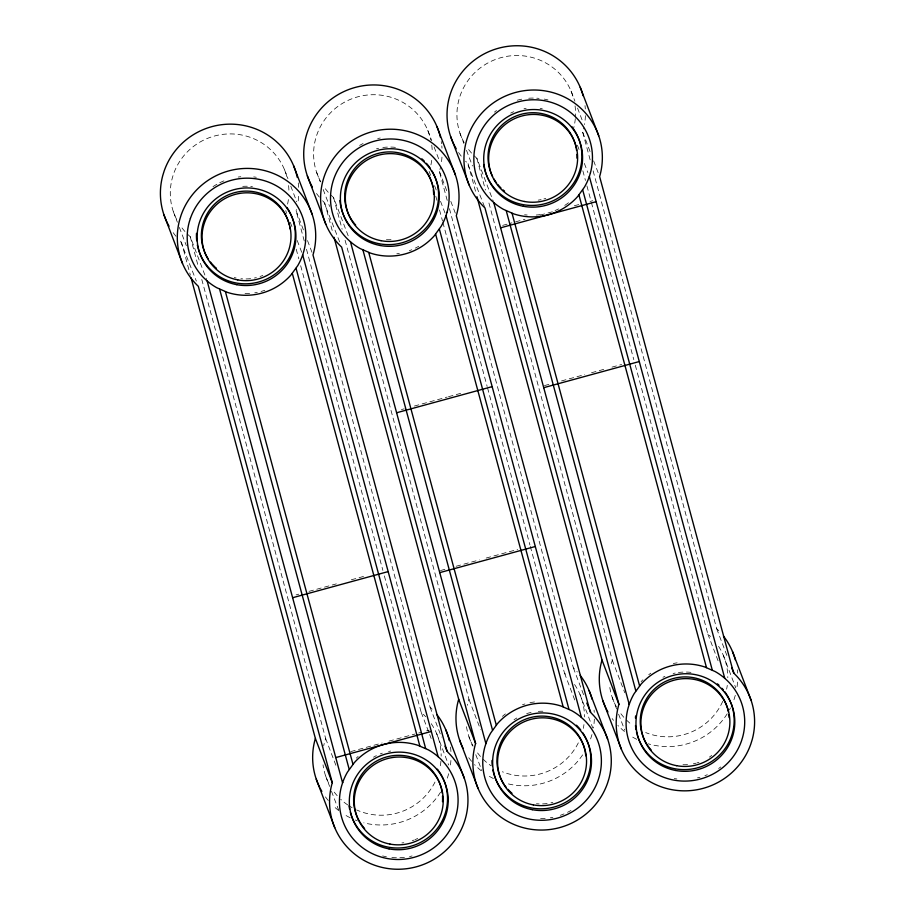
<?xml version="1.0" encoding="UTF-8"?>
<svg xmlns="http://www.w3.org/2000/svg" width="915" height="915" viewBox="0 0 915 915"><rect width="100%" height="100%" fill="white"/><g stroke="black" fill="none" stroke-linecap="round" stroke-linejoin="round"><path stroke-width="0.69" stroke-dasharray="4.58 3.43" d="M304.26 240.988L296.071 210.644L296.414 209.535M447.206 200.408L439.383 171.448L439.726 170.339A69.357 68.168 -20.9 0 0 440.538 167.068M201.78 279.452L325.671 738.554L324.596 742.031A59.441 58.423 -20.9 0 0 323.704 745.771M590.152 159.839L582.706 132.252L583.049 131.142A69.357 68.168 -20.9 0 0 583.85 127.871M345.092 240.245L468.983 699.357L467.92 702.834A59.441 58.423 -20.9 0 0 467.291 705.328M611.231 663.638L612.307 660.161L488.038 199.676M591.982 734.539L590.655 738.828A69.357 68.168 -20.9 0 1 589.889 740.944M735.294 695.343L733.979 699.632A69.357 68.168 -20.9 0 1 733.201 701.736M502.678 225.376L508.134 223.878M509.495 223.5L511.885 222.848M515.614 221.83L524.981 219.268M540.216 215.105L553.861 211.376M574.334 205.772L579.824 204.274M590.026 201.483L592.76 200.728M401.422 409.577L404.156 408.833M414.392 406.031L447.149 397.064M448.51 396.698L462.155 392.958M544.448 385.604L551.276 383.74M561.513 380.937L584.719 374.59M591.536 372.725L605.192 368.985M612.009 367.121L621.571 364.513M296.071 594.899L298.805 594.155M309.041 591.353L336.331 583.884M351.349 579.778L364.994 576.05M440.458 570.548L445.925 569.061M456.162 566.259L479.369 559.911M486.185 558.047L517.581 549.457M350.777 751.592L382.207 742.991M389.024 741.127L414.987 734.024M418.715 733.007L421.106 732.355M426.562 730.856L429.295 730.113M474.21 155.859L476.875 158.306L493.288 201.277M484.458 206.573L467.199 162.824A69.357 68.168 -20.9 0 1 465.621 161.234M330.887 195.055L333.563 197.514L348.478 236.573M339.648 241.869L323.876 202.021A69.357 68.168 -20.9 0 1 322.309 200.431M593.126 170.865L716.685 628.731L717.532 629.509A69.357 68.168 -20.9 0 1 720.62 632.745M635.296 365.176L707.855 634.026L710.52 636.485M187.575 234.251L190.251 236.711L206.653 279.67M180.564 241.228L196.336 281.065M449.437 208.689L573.362 667.927L574.22 668.705A69.357 68.168 -20.9 0 1 577.308 671.942M626.455 720.059L629.28 722.656A59.441 58.423 -20.9 0 0 632.276 725.057M530.3 546.381L564.532 673.223L567.209 675.682M306.491 249.257L430.05 707.123L430.896 707.913A69.357 68.168 -20.9 0 1 433.985 711.138M483.143 759.256L485.968 761.852A59.441 58.423 -20.9 0 0 491.046 765.741M384.38 575.935L421.22 712.419L423.885 714.878A59.441 58.423 -20.9 0 1 425.681 716.708M571.086 91.157L574.929 101.245M577.548 108.084L583.027 122.404M582.706 132.252L590.164 151.776M593.641 160.891L599.108 175.211M577.399 145.199L579.881 151.707M584.353 163.43L587.842 172.535M716.685 628.731L727.619 657.37M723.342 655.357L735.774 687.908M707.855 634.026L718.286 661.362M460.028 133.407L463.882 143.483M466.49 150.334L472.46 165.958M427.774 130.353L431.754 140.773M434.099 146.949L439.703 161.6M439.383 171.448L447.344 192.276M450.821 201.392L456.288 215.711M429.112 171.38L430.599 175.28M434.579 185.699L437.061 192.207M440.538 201.323L445.022 213.035M612.307 660.161L624.739 692.712M612.284 697.607L616.63 708.988M618.609 714.192L624.716 730.147M573.362 667.927L584.296 696.567M580.019 694.554L592.817 728.077M564.532 673.223L575.466 701.862M316.716 172.603L320.193 181.719M323.178 189.531L329.64 206.458M284.451 169.561L287.939 178.665M290.787 186.145L296.757 201.769M296.071 210.644L304.02 231.484M307.509 240.588L312.976 254.919M290.261 222.288L292.754 228.807M297.226 240.519L302.693 254.839M468.983 699.357L480.421 729.301M468.96 736.804L472.449 745.919M475.789 754.692L481.759 770.316M430.05 707.123L441.476 737.067M436.707 733.75L448.636 764.997M421.22 712.419L429.169 733.258M429.673 734.551L431.159 738.462M173.393 211.8L177.373 222.219M179.363 227.423L186.328 245.655M325.671 738.554L336.114 765.901M325.649 776L329.629 786.42M331.482 791.292L338.573 809.855M582.844 170.785L585.451 180.438M586.938 185.951L591.033 201.117M591.399 202.489L633.809 359.664M476.875 158.306L485.442 190.023M468.045 163.613L476.235 193.946M435.803 196.199L436.924 200.328M439.52 209.981L442.505 221.007M442.871 222.391L487.146 386.45M487.523 387.834L529.934 545.008M333.563 197.514L342.119 229.219M324.734 202.81L332.545 231.769M285.789 210.576L286.532 213.332M296.208 249.177L298.816 258.831M300.669 265.727L382.893 570.411M190.251 236.711L198.429 267.043M181.422 242.006L190.343 275.106M320.856 181.913A59.441 58.423 -20.9 0 1 352.149 98.66A59.441 58.423 -20.9 0 1 430.862 140.064M431.743 145.085A59.441 58.423 -20.9 0 1 432.235 152.725M431.708 160.377A59.441 58.423 -20.9 0 1 430.187 167.903M328.245 192.287A59.441 58.423 -20.9 0 1 323.533 186.248M574.563 684.489A59.441 58.423 -20.9 0 1 584.491 716.925M583.964 724.577A59.441 58.423 -20.9 0 1 583.324 728.363M578.314 742.877A59.441 58.423 -20.9 0 1 502.358 771.768M480.489 756.488A59.441 58.423 -20.9 0 1 475.789 750.449M473.112 746.102A59.441 58.423 -20.9 0 1 466.353 725.652M441.224 141.516A69.357 68.168 -20.9 0 1 441.556 143.724M441.808 145.942A69.357 68.168 -20.9 0 1 441.991 148.173M441.968 157.106A69.357 68.168 -20.9 0 1 441.179 163.774M319.335 197.102A69.357 68.168 -20.9 0 1 315.927 192.665M594.064 710.143A69.357 68.168 -20.9 0 1 594.235 712.362M594.338 719.064A69.357 68.168 -20.9 0 1 593.435 727.974M582.626 754.898A69.357 68.168 -20.9 0 1 507.116 783.617M493.414 778.528A69.357 68.168 -20.9 0 1 486.597 774.628M481.153 770.682A69.357 68.168 -20.9 0 1 479.426 769.252L476.132 766.221A69.357 68.168 -20.9 0 1 474.553 764.631M471.58 761.303A69.357 68.168 -20.9 0 1 467.542 755.95M570.971 810.473A59.441 58.423 -20.9 0 1 567.54 812.303M564.006 813.915A59.441 58.423 -20.9 0 1 560.369 815.299M552.866 817.358A59.441 58.423 -20.9 0 1 550.315 817.816M545.18 818.422A59.441 58.423 -20.9 0 1 537.414 818.49M502.415 716.365A59.441 58.423 -20.9 0 1 505.423 713.906M522.488 704.756A59.441 58.423 -20.9 0 1 524.958 703.967M529.979 702.709A59.441 58.423 -20.9 0 1 536.384 701.748M418.715 246.272A59.441 58.423 -20.9 0 1 415.296 248.102M411.75 249.726A59.441 58.423 -20.9 0 1 409.337 250.664M399.352 253.398A59.441 58.423 -20.9 0 1 396.79 253.81M359.629 145.394A59.441 58.423 -20.9 0 1 363.061 143.552M377.735 138.508A59.441 58.423 -20.9 0 1 380.285 138.039M552.843 802.341A44.583 43.817 -20.9 0 1 550.956 802.821M547.136 803.519A44.583 43.817 -20.9 0 1 536.487 803.725M514.058 719.705A49.536 48.689 -20.9 0 1 516.803 718M526.663 713.631A49.536 48.689 -20.9 0 1 531.889 712.259M538.306 711.367A49.536 48.689 -20.9 0 1 544.768 711.31M391.014 239.684A44.583 43.817 -20.9 0 1 386.164 239.684M376.488 148.813A49.536 48.689 -20.9 0 1 378.581 148.287M382.836 147.509A49.536 48.689 -20.9 0 1 395.738 147.395M464.179 142.706A59.441 58.423 -20.9 0 1 494.26 59.932A59.441 58.423 -20.9 0 1 573.568 98.385M575.066 105.888A59.441 58.423 -20.9 0 1 575.421 117.36M575.318 118.63A59.441 58.423 -20.9 0 1 573.499 128.706M471.557 153.091A59.441 58.423 -20.9 0 1 466.844 147.052M718.584 646.345A59.441 58.423 -20.9 0 1 727.802 677.729M727.276 685.369A59.441 58.423 -20.9 0 1 726.636 689.155M722.724 701.359A59.441 58.423 -20.9 0 1 645.67 732.572M623.813 717.28A59.441 58.423 -20.9 0 1 619.1 711.252M616.424 706.906A59.441 58.423 -20.9 0 1 609.664 686.444M585.005 105.637A69.357 68.168 -20.9 0 1 585.303 108.965M585.406 115.667A69.357 68.168 -20.9 0 1 584.491 124.577M461.24 156.168A69.357 68.168 -20.9 0 1 458.609 152.553M737.261 669.826A69.357 68.168 -20.9 0 1 737.559 673.165M737.536 682.11A69.357 68.168 -20.9 0 1 736.552 689.876M730.49 707.913A69.357 68.168 -20.9 0 1 729.449 709.914M727.185 713.814A69.357 68.168 -20.9 0 1 648.255 743.826M636.737 739.331A69.357 68.168 -20.9 0 1 629.92 735.431M624.465 731.485A69.357 68.168 -20.9 0 1 622.749 730.056L619.444 727.025A69.357 68.168 -20.9 0 1 617.877 725.435M613.496 720.357A69.357 68.168 -20.9 0 1 612.146 718.572M720.745 766.953A59.441 58.423 -20.9 0 1 718.652 768.486M707.318 774.719A59.441 58.423 -20.9 0 1 704.905 775.668M699.964 777.247A59.441 58.423 -20.9 0 1 697.459 777.876M676.871 778.951A59.441 58.423 -20.9 0 1 674.309 778.596M641.106 681.675A59.441 58.423 -20.9 0 1 642.89 679.811M648.735 674.71A59.441 58.423 -20.9 0 1 650.828 673.177M673.303 663.512A59.441 58.423 -20.9 0 1 677.134 662.849M568.501 202.753A59.441 58.423 -20.9 0 1 562.039 207.076M558.607 208.906A59.441 58.423 -20.9 0 1 555.073 210.519M540.102 214.613A59.441 58.423 -20.9 0 1 536.247 215.025M527.189 215.014A59.441 58.423 -20.9 0 1 524.627 214.762M494.466 112.122A59.441 58.423 -20.9 0 1 496.49 110.509M517.272 100.215A59.441 58.423 -20.9 0 1 524.878 98.648M528.744 98.237A59.441 58.423 -20.9 0 1 539.084 98.362M544.196 99.095A59.441 58.423 -20.9 0 1 547.971 99.929M711.744 755.424A44.583 43.817 -20.9 0 1 709.377 757.117M698.946 762.287A44.583 43.817 -20.9 0 1 697.093 762.881M696.166 763.144A44.583 43.817 -20.9 0 1 693.33 763.819M687.554 764.631A44.583 43.817 -20.9 0 1 682.704 764.723M662.975 677.272A49.536 48.689 -20.9 0 1 664.942 676.345M673.097 673.543A49.536 48.689 -20.9 0 1 675.213 673.063M678.404 672.514A49.536 48.689 -20.9 0 1 691.305 672.399M545.775 198.395A44.583 43.817 -20.9 0 1 543.91 198.944M541.074 199.63A44.583 43.817 -20.9 0 1 538.203 200.122M510.73 113.071A49.536 48.689 -20.9 0 1 513.681 111.722M524.021 108.656A49.536 48.689 -20.9 0 1 526.148 108.313M540.125 108.336A49.536 48.689 -20.9 0 1 542.24 108.691M431.251 723.685A59.441 58.423 -20.9 0 1 441.167 756.122M440.938 761.223A59.441 58.423 -20.9 0 1 440.001 767.559M434.991 782.073A59.441 58.423 -20.9 0 1 356.667 809.958M352.081 807.648A59.441 58.423 -20.9 0 1 348.798 805.658M347.723 804.937A59.441 58.423 -20.9 0 1 340.746 799.333M337.178 795.684A59.441 58.423 -20.9 0 1 333.197 790.697M328.599 783.046A59.441 58.423 -20.9 0 1 323.029 764.849M286.933 176.789A59.441 58.423 -20.9 0 0 271.641 150.678L268.816 148.081A59.441 58.423 -20.9 0 0 173.484 174.159L172.352 177.83A59.441 58.423 -20.9 0 0 177.544 221.11M288.58 185.551A59.441 58.423 -20.9 0 1 288.923 191.921M288.397 199.573A59.441 58.423 -20.9 0 1 287.184 205.852M184.922 231.484A59.441 58.423 -20.9 0 1 180.941 226.497M298.244 182.92A69.357 68.168 -20.9 0 1 298.667 187.369M298.656 196.302A69.357 68.168 -20.9 0 1 297.867 202.97M176.012 236.299A69.357 68.168 -20.9 0 1 171.974 230.946M450.489 747.12A69.357 68.168 -20.9 0 1 450.923 751.57M450.901 760.502A69.357 68.168 -20.9 0 1 450.454 764.951M448.659 773.735A69.357 68.168 -20.9 0 1 446.165 781.181M440.55 792.207A69.357 68.168 -20.9 0 1 363.793 822.825M357.33 820.824A69.357 68.168 -20.9 0 1 355.237 820.023M350.102 817.724A69.357 68.168 -20.9 0 1 343.285 813.824M338.71 810.576A69.357 68.168 -20.9 0 1 332.808 805.417M328.268 800.499A69.357 68.168 -20.9 0 1 324.859 796.061M264.801 290.307A59.441 58.423 -20.9 0 1 261.084 291.45M257.298 292.354A59.441 58.423 -20.9 0 1 254.747 292.823M249.612 293.429A59.441 58.423 -20.9 0 1 241.846 293.498M213.012 186.649A59.441 58.423 -20.9 0 1 218.582 183.343M219.737 182.748A59.441 58.423 -20.9 0 1 225.696 180.186M238.243 177.041A59.441 58.423 -20.9 0 1 240.817 176.744M253.73 176.904A59.441 58.423 -20.9 0 1 256.292 177.27M412.082 855.971A59.441 58.423 -20.9 0 1 409.554 856.554M404.441 857.378A59.441 58.423 -20.9 0 1 391.517 857.492M386.404 856.76A59.441 58.423 -20.9 0 1 382.63 855.925M356.255 758.203A59.441 58.423 -20.9 0 1 358.131 756.419M262.788 275.449A44.583 43.817 -20.9 0 1 260.066 276.479M256.337 277.588A44.583 43.817 -20.9 0 1 254.439 278.023M250.607 278.64A44.583 43.817 -20.9 0 1 240.919 278.732M236.139 277.988A44.583 43.817 -20.9 0 1 234.251 277.554M242.738 186.363A49.536 48.689 -20.9 0 1 252.414 186.591M417.697 838.437A44.583 43.817 -20.9 0 1 415.044 839.65M414.14 840.016A44.583 43.817 -20.9 0 1 412.31 840.679M403.824 842.715A44.583 43.817 -20.9 0 1 401.891 842.944M373.492 757.197A49.536 48.689 -20.9 0 1 376.351 755.664M380.297 753.914A49.536 48.689 -20.9 0 1 382.321 753.171M388.578 751.455A49.536 48.689 -20.9 0 1 390.694 751.066"/><path stroke-width="1.37" d="M191.098 277.863L315.389 738.485L315.046 739.595A69.357 68.168 -20.9 0 0 319.724 787.449M446.955 751.387L312.976 254.919L313.319 253.798A69.357 68.168 -20.9 0 0 295.556 187.975L292.251 184.944A69.357 68.168 -20.9 0 0 181.021 215.368L179.706 219.657A69.357 68.168 -20.9 0 0 197.468 285.491L198.315 286.269L332.294 782.748L331.951 783.858A69.357 68.168 -20.9 0 0 416.519 866.757A69.357 68.168 -20.9 0 0 447.801 752.176L444.965 746.183M334.032 237.282L458.712 699.289L458.369 700.398A69.357 68.168 -20.9 0 0 463.036 748.253M590.267 712.19L456.288 215.711L456.631 214.602A69.357 68.168 -20.9 0 0 372.062 131.703A69.357 68.168 -20.9 0 0 340.78 246.295L341.638 247.073L475.617 743.552L475.274 744.661A69.357 68.168 -20.9 0 0 493.036 810.484L496.33 813.515A69.357 68.168 -20.9 0 0 607.56 783.091L608.887 778.802A69.357 68.168 -20.9 0 0 591.124 712.979L586.789 703.075M476.978 196.714L602.024 660.081L601.681 661.202A69.357 68.168 -20.9 0 0 607.926 712.007M733.578 672.994L599.611 176.515L599.954 175.406A69.357 68.168 -20.9 0 0 515.385 92.507A69.357 68.168 -20.9 0 0 484.104 207.087L484.95 207.877L618.929 704.356L618.586 705.465A69.357 68.168 -20.9 0 0 636.348 771.288L639.654 774.319A69.357 68.168 -20.9 0 0 750.872 743.895L752.199 739.606A69.357 68.168 -20.9 0 0 734.436 673.772L731.6 667.79M500.597 227.824L596.145 201.689M396.607 412.768L492.156 386.633M543.739 387.674L639.276 361.551M292.628 597.724L388.166 571.589M439.749 572.63L535.298 546.495M335.759 757.574L431.308 731.44M580.236 87.337L598.73 135.775M732.492 651.537L750.975 699.975M450.66 136.632L469.143 185.07M436.924 126.533L455.407 174.971M602.024 660.081L618.929 704.356M602.905 700.833L621.399 749.259M589.168 690.733L607.663 739.171M307.337 175.829L325.832 224.267M293.601 165.741L312.095 214.167M458.712 699.289L475.617 743.552M459.593 740.029L478.076 788.467M445.857 729.93L464.34 778.368M164.025 215.025L182.508 263.463M315.389 738.485L332.294 782.748M316.27 779.225L334.764 827.663M589.329 176.446L724.749 678.289M582.706 189.92L712.27 670.055M578.943 194.975L706.483 667.595M512.057 213.275L639.596 685.895M506.269 210.816L635.833 690.951M493.78 202.581L629.211 704.424M446.017 215.643L581.437 717.486M439.383 229.116L568.947 709.251M435.62 234.171L563.16 706.792M368.745 252.471L496.285 725.092M362.946 250.012L492.522 730.159M350.468 241.777L485.888 743.62M302.693 254.839L438.125 756.694M296.071 268.312L425.635 748.447M292.308 273.379L419.848 746M225.422 291.668L352.961 764.288M219.634 289.22L349.198 769.355M207.145 280.974L342.576 782.817M580.167 675.373A69.357 68.168 -20.9 0 1 592.062 699.174M312.358 187.015A69.357 68.168 -20.9 0 1 346.579 90.391A69.357 68.168 -20.9 0 1 439.509 133.899M439.806 134.974A69.357 68.168 -20.9 0 1 440.355 137.136M504.382 784.761A44.583 43.817 -20.9 0 1 526.765 718.732A44.583 43.817 -20.9 0 1 585.749 755.801M512.023 793.316A44.583 43.817 -20.9 0 1 510.593 792.035M509.907 791.372A44.583 43.817 -20.9 0 1 507.916 789.29M506.075 787.083A44.583 43.817 -20.9 0 1 504.931 785.55M582.581 732.549A49.536 48.689 -20.9 0 1 560.243 804.937A49.536 48.689 -20.9 0 1 492.922 769.995M492.281 765.786A49.536 48.689 -20.9 0 1 491.996 760.479M576.45 725.206A49.536 48.689 -20.9 0 1 580.705 729.964M355.661 225.09A44.583 43.817 -20.9 0 1 368.288 157.289A44.583 43.817 -20.9 0 1 432.166 184.075M432.406 185.002A44.583 43.817 -20.9 0 1 432.829 186.866M433.298 189.691A44.583 43.817 -20.9 0 1 433.653 194.472M433.55 173.839A49.536 48.689 -20.9 0 1 405.471 241.709A49.536 48.689 -20.9 0 1 340.895 206.836M340.677 205.795A49.536 48.689 -20.9 0 1 339.923 200.534M421.849 158.844A49.536 48.689 -20.9 0 1 424.205 161.006M426.413 163.316A49.536 48.689 -20.9 0 1 430.336 168.349M432.04 171.036A49.536 48.689 -20.9 0 1 433.07 172.901M723.49 636.177A69.357 68.168 -20.9 0 1 735.374 659.978M454.103 144.856A69.357 68.168 -20.9 0 1 492.007 50.348A69.357 68.168 -20.9 0 1 583.13 95.778M456.23 148.779A69.357 68.168 -20.9 0 1 454.606 145.851M647.168 744.776A44.583 43.817 -20.9 0 1 668.259 680.234A44.583 43.817 -20.9 0 1 728.397 711.87M728.866 714.695A44.583 43.817 -20.9 0 1 729.141 717.554M651.228 750.094A44.583 43.817 -20.9 0 1 647.706 745.565M730.856 702.72A49.536 48.689 -20.9 0 1 700.524 766.896A49.536 48.689 -20.9 0 1 637.263 734.917M636.977 733.899A49.536 48.689 -20.9 0 1 636.463 731.828M636.051 729.747A49.536 48.689 -20.9 0 1 635.49 725.538M635.433 718.092A49.536 48.689 -20.9 0 1 635.616 715.965M717.417 683.848A49.536 48.689 -20.9 0 1 719.007 685.266M721.981 688.32A49.536 48.689 -20.9 0 1 723.365 689.933M724.669 691.614A49.536 48.689 -20.9 0 1 725.904 693.341M726.487 694.233A49.536 48.689 -20.9 0 1 728.637 697.893M729.118 698.843A49.536 48.689 -20.9 0 1 730.456 701.736M492.556 176.423A44.583 43.817 -20.9 0 1 519.674 114.73A44.583 43.817 -20.9 0 1 576.61 150.495M576.942 154.315A44.583 43.817 -20.9 0 1 576.93 158.146M504.577 191.132A44.583 43.817 -20.9 0 1 503.09 189.92M500.963 187.975A44.583 43.817 -20.9 0 1 497.737 184.441M496.559 182.931A44.583 43.817 -20.9 0 1 493.917 178.94M571.772 126.567A49.536 48.689 -20.9 0 1 551.802 201.334A49.536 48.689 -20.9 0 1 483.623 164.506M436.855 714.569A69.357 68.168 -20.9 0 1 449.288 740.532M321.851 791.372A69.357 68.168 -20.9 0 1 320.227 788.444M297.284 177.43A69.357 68.168 -20.9 0 0 278.652 143.712L275.346 140.681A69.357 68.168 -20.9 0 0 164.128 171.105L162.801 175.394A69.357 68.168 -20.9 0 0 169.035 226.211M208.288 258.968A44.583 43.817 -20.9 0 1 228.922 194.609A44.583 43.817 -20.9 0 1 289.312 225.124M289.689 227A44.583 43.817 -20.9 0 1 289.975 228.899M216.455 268.312A44.583 43.817 -20.9 0 1 215.025 267.031M214.339 266.368A44.583 43.817 -20.9 0 1 212.349 264.286M211.72 263.566A44.583 43.817 -20.9 0 1 210.507 262.09M287.013 207.545A49.536 48.689 -20.9 0 1 266.162 279.292A49.536 48.689 -20.9 0 1 198.086 248.091M197.823 247.061A49.536 48.689 -20.9 0 1 197.354 244.991M196.714 240.794A49.536 48.689 -20.9 0 1 196.485 233.348M359.057 820.709A44.583 43.817 -20.9 0 1 384.369 757.62A44.583 43.817 -20.9 0 1 442.231 793.088M442.505 795.947A44.583 43.817 -20.9 0 1 442.494 801.689M364.593 828.487A44.583 43.817 -20.9 0 1 363.358 827.034M362.752 826.291A44.583 43.817 -20.9 0 1 359.538 821.533M439.269 771.745A49.536 48.689 -20.9 0 1 418.407 843.493A49.536 48.689 -20.9 0 1 350.342 812.291M349.61 809.192A49.536 48.689 -20.9 0 1 349.095 806.046M437.393 769.16A49.536 48.689 -20.9 0 1 438.662 770.865M190.389 218.422L189.245 222.105A59.441 58.423 -20.9 0 0 204.48 278.515L207.305 281.111A59.441 58.423 -20.9 0 0 216.741 287.71L227.32 292.354A59.441 58.423 -20.9 0 0 291.016 274.935L297.81 265.544A59.441 58.423 -20.9 0 0 302.636 255.045L303.769 251.362A59.441 58.423 -20.9 0 0 288.545 194.941L285.72 192.344A59.441 58.423 -20.9 0 0 190.389 218.422M447.08 212.166L445.948 215.837A59.441 58.423 -20.9 0 1 441.133 226.337L434.339 235.738A59.441 58.423 -20.9 0 1 370.632 253.158L360.053 248.514A59.441 58.423 -20.9 0 1 350.617 241.915L347.791 239.318A59.441 58.423 -20.9 0 1 374.601 141.116A59.441 58.423 -20.9 0 1 447.08 212.166M342.633 782.622L341.501 786.294A59.441 58.423 -20.9 0 0 413.98 857.355A59.441 58.423 -20.9 0 0 440.79 759.141L437.965 756.545A59.441 58.423 -20.9 0 0 428.529 749.945L417.949 745.313A59.441 58.423 -20.9 0 0 354.254 762.733L347.46 772.123A59.441 58.423 -20.9 0 0 342.633 782.622M590.404 172.969L589.271 176.641A59.441 58.423 -20.9 0 1 584.445 187.14L577.651 196.531A59.441 58.423 -20.9 0 1 513.956 213.961L503.376 209.318A59.441 58.423 -20.9 0 1 493.94 202.718L491.115 200.122A59.441 58.423 -20.9 0 1 517.913 101.92A59.441 58.423 -20.9 0 1 590.404 172.969M485.957 743.426L484.813 747.098A59.441 58.423 -20.9 0 0 500.048 803.519L502.873 806.115A59.441 58.423 -20.9 0 0 598.204 780.038L599.336 776.366A59.441 58.423 -20.9 0 0 584.113 719.945L581.288 717.349A59.441 58.423 -20.9 0 0 571.852 710.749L561.272 706.106A59.441 58.423 -20.9 0 0 497.566 723.536L490.772 732.926A59.441 58.423 -20.9 0 0 485.957 743.426M629.268 704.23L628.136 707.901A59.441 58.423 -20.9 0 0 643.359 764.322L646.184 766.919A59.441 58.423 -20.9 0 0 741.516 740.841L742.648 737.17A59.441 58.423 -20.9 0 0 727.425 680.749L724.6 678.152A59.441 58.423 -20.9 0 0 715.164 671.553L704.584 666.909A59.441 58.423 -20.9 0 0 640.889 684.329L634.095 693.73A59.441 58.423 -20.9 0 0 629.268 704.23M532.324 809.683A49.536 48.689 -20.9 0 0 588.917 745.622A49.536 48.689 -20.9 0 0 504.988 729.895A49.536 48.689 -20.9 0 0 532.324 809.683M533.296 804.88A44.583 43.817 -20.9 0 0 584.228 747.235A44.583 43.817 -20.9 0 0 508.694 733.087A44.583 43.817 -20.9 0 0 533.296 804.88M380.08 245.483A49.536 48.689 -20.9 0 0 436.672 181.422A49.536 48.689 -20.9 0 0 352.733 165.695A49.536 48.689 -20.9 0 0 380.08 245.483M381.052 240.691A44.583 43.817 -20.9 0 0 431.983 183.034A44.583 43.817 -20.9 0 0 356.45 168.886A44.583 43.817 -20.9 0 0 381.052 240.691M675.647 770.476A49.536 48.689 -20.9 0 0 732.229 706.426A49.536 48.689 -20.9 0 0 648.3 690.699A49.536 48.689 -20.9 0 0 675.647 770.476M676.62 765.683A44.583 43.817 -20.9 0 0 727.551 708.027A44.583 43.817 -20.9 0 0 652.018 693.879A44.583 43.817 -20.9 0 0 676.62 765.683M523.391 206.287A49.536 48.689 -20.9 0 0 579.984 142.225A49.536 48.689 -20.9 0 0 496.056 126.499A49.536 48.689 -20.9 0 0 523.391 206.287M524.364 201.483A44.583 43.817 -20.9 0 0 575.295 143.838A44.583 43.817 -20.9 0 0 499.762 129.69A44.583 43.817 -20.9 0 0 524.364 201.483M236.756 284.679A49.536 48.689 -20.9 0 0 293.349 220.618A49.536 48.689 -20.9 0 0 209.421 204.903A49.536 48.689 -20.9 0 0 236.756 284.679M237.728 279.887A44.583 43.817 -20.9 0 0 288.671 222.231A44.583 43.817 -20.9 0 0 213.126 208.082A44.583 43.817 -20.9 0 0 237.728 279.887M389.012 848.88A49.536 48.689 -20.9 0 0 445.605 784.818A49.536 48.689 -20.9 0 0 361.665 769.092A49.536 48.689 -20.9 0 0 389.012 848.88M389.984 844.087A44.583 43.817 -20.9 0 0 440.916 786.431A44.583 43.817 -20.9 0 0 365.382 772.283A44.583 43.817 -20.9 0 0 389.984 844.087"/></g></svg>
